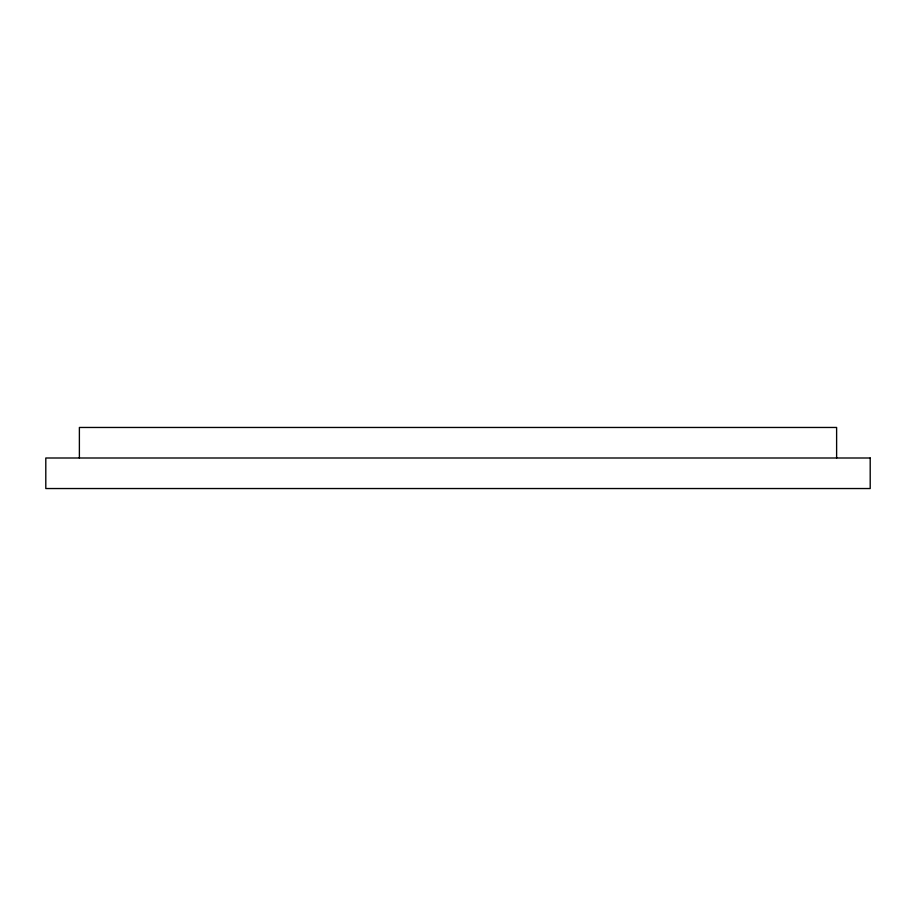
<?xml version="1.0" encoding="UTF-8"?>
<svg xmlns="http://www.w3.org/2000/svg" width="916" height="916" viewBox="0 0 916 916"><rect width="100%" height="100%" fill="white"/><g stroke="black" fill="none" stroke-linecap="round" stroke-linejoin="round"><path stroke-width="1.37" d="M836.617 458L836.617 427.463L79.383 427.463L79.383 458M870.2 458L45.8 458L45.8 488.537L870.2 488.537L870.2 458"/></g></svg>
